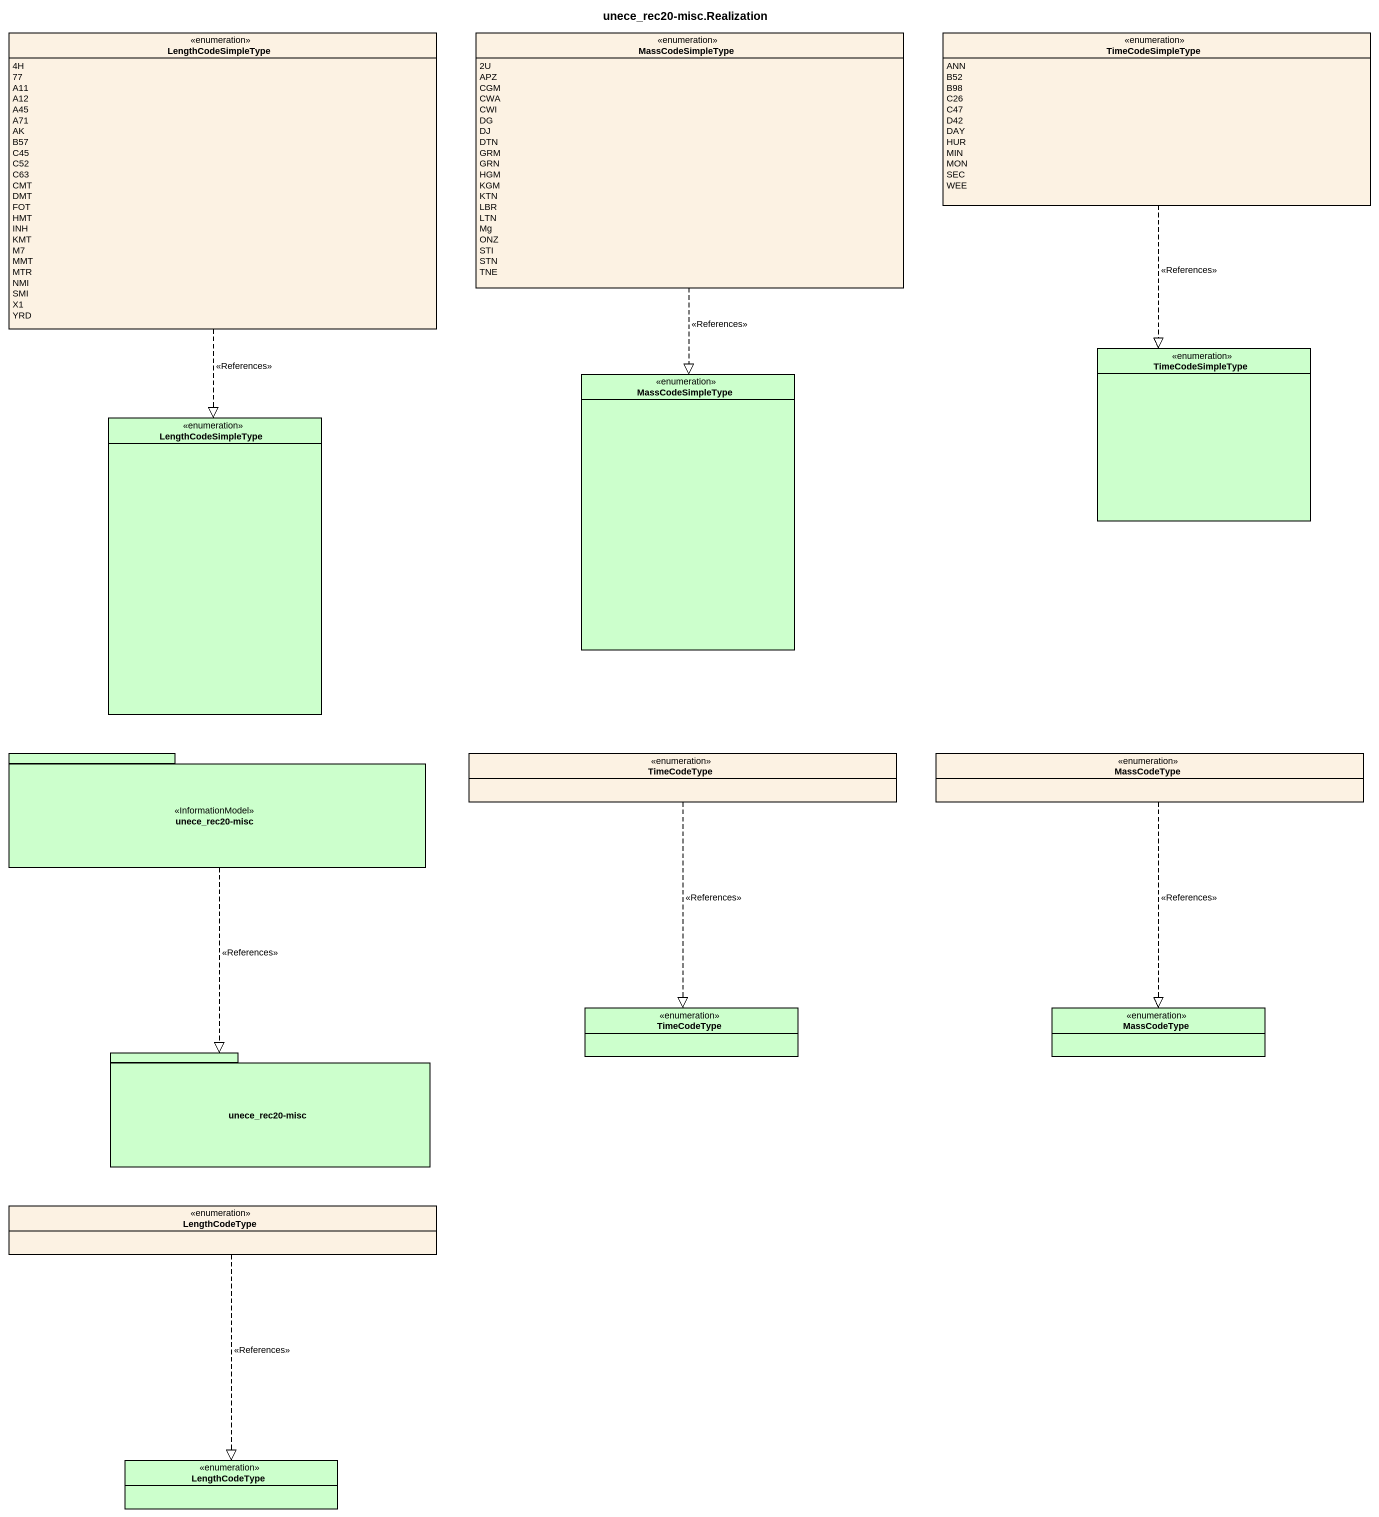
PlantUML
@startuml
title unece_rec20-misc.Realization
hide circle
hide empty members
enum LengthCodeSimpleType {
  4H
  77
  A11
  A12
  A45
  A71
  AK
  B57
  C45
  C52
  C63
  CMT
  DMT
  FOT
  HMT
  INH
  KMT
  M7
  MMT
  MTR
  NMI
  SMI
  X1
  YRD
}
enum MassCodeSimpleType {
  2U
  APZ
  CGM
  CWA
  CWI
  DG
  DJ
  DTN
  GRM
  GRN
  HGM
  KGM
  KTN
  LBR
  LTN
  Mg
  ONZ
  STI
  STN
  TNE
}
enum TimeCodeSimpleType {
  ANN
  B52
  B98
  C26
  C47
  D42
  DAY
  HUR
  MIN
  MON
  SEC
  WEE
}
enum "TimeCodeSimpleType" as TimeCodeSimpleType_2 #CCFFCC
enum "MassCodeSimpleType" as MassCodeSimpleType_2 #CCFFCC
enum "LengthCodeSimpleType" as LengthCodeSimpleType_2 #CCFFCC
package "unece_rec20-misc" as unece_rec20_misc <<InformationModel>> #CCFFCC {
}
enum TimeCodeType
enum MassCodeType
enum "TimeCodeType" as TimeCodeType_2 #CCFFCC
enum "MassCodeType" as MassCodeType_2 #CCFFCC
package "unece_rec20-misc" as unece_rec20_misc_2 #CCFFCC {
}
enum LengthCodeType
enum "LengthCodeType" as LengthCodeType_2 #CCFFCC
LengthCodeSimpleType ..|> LengthCodeSimpleType_2 : <<References>>
MassCodeSimpleType ..|> MassCodeSimpleType_2 : <<References>>
TimeCodeSimpleType ..|> TimeCodeSimpleType_2 : <<References>>
unece_rec20_misc ..|> unece_rec20_misc_2 : <<References>>
TimeCodeType ..|> TimeCodeType_2 : <<References>>
MassCodeType ..|> MassCodeType_2 : <<References>>
LengthCodeType ..|> LengthCodeType_2 : <<References>>
@enduml
